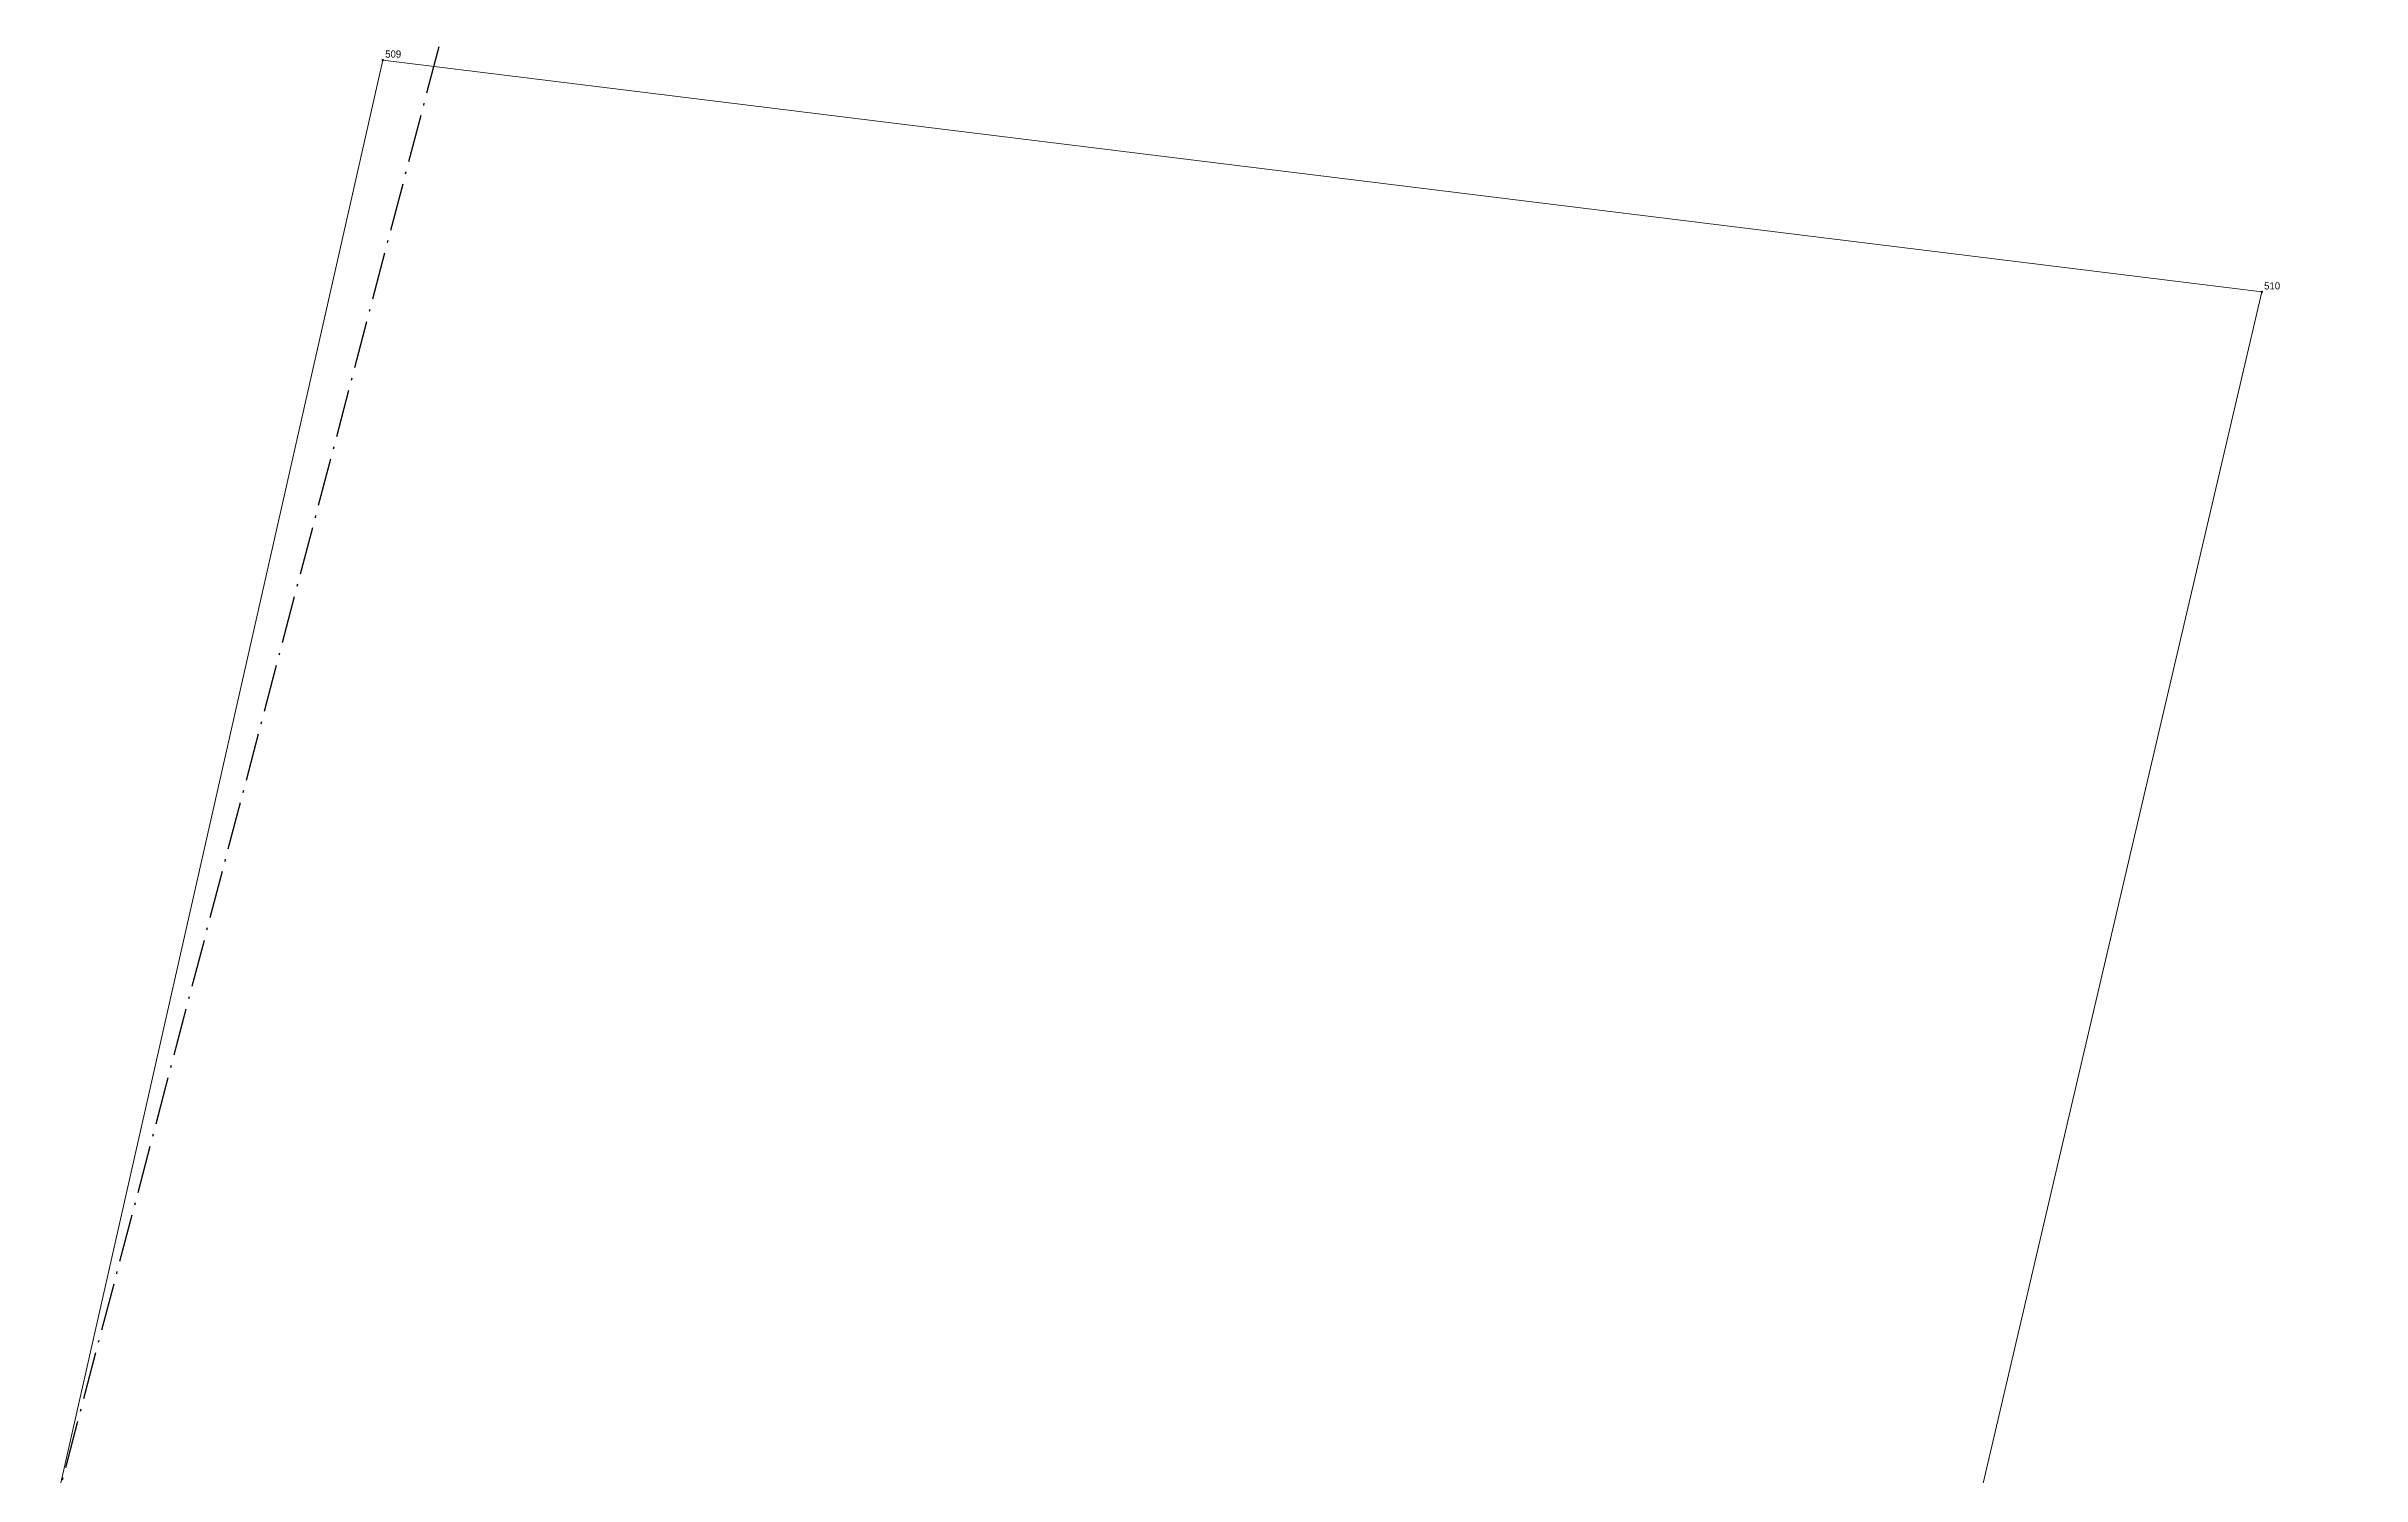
# Model space of a CAD drawing. Header units: metres. Extents: x 1851758 to 1852050, y 5187822 to 5188223.
# Drawn here: x 1851811 to 1851908, y 5188096 to 5188155.8 of the extents above; entities that cross this region are included whole.
import ezdxf
from ezdxf.enums import TextEntityAlignment as Align

# ---------------------------------------------------------------- set-up
doc = ezdxf.new("R2010")
doc.units = ezdxf.units.M
doc.header["$LTSCALE"] = 2.5
doc.header["$PDMODE"] = 35
doc.header["$PDSIZE"] = 0.03
doc.linetypes.add('L5', pattern=[1.15, 0.8, -0.175, 0, -0.175])
doc.layers.get('0').update_dxf_attribs({"linetype": 'CONTINUOUS', "lineweight": 30})
doc.layers.add('CLO_LEG', color=7, linetype='CONTINUOUS', lineweight=15)
doc.layers.add('PAR', color=11, linetype='L5', lineweight=30)
for name, color, linetype in [('N_COMP', 2, 'CONTINUOUS'), ('P_COMP_2016_04_18', 1, 'CONTINUOUS'), ('Z_COMP', 7, 'CONTINUOUS')]:
    doc.layers.add(name, color=color, linetype=linetype)
doc.styles.add('_ECRITURE', font='NEWSGOTN.TTF')
doc.styles.add('SIMPLEX', font='SIMPLEX.SHX', dxfattribs={"oblique": 27})

# ---------------------------------------------------------------- blocks, each defined once
blk = doc.blocks.new('P_COMP')
at = {"color": 0}
blk.add_point((0, 0), dxfattribs=at)
at = {"layer": 'N_COMP', "style": '_ECRITURE'}
blk.add_attdef('MAT', (0.1, 0.1), '', height=0.3, dxfattribs=at)
at = {"layer": 'Z_COMP', "style": 'SIMPLEX', "oblique": 27}
blk.add_attdef('ALT', text='', height=0.3, dxfattribs=at).set_placement((0.1, -0.1), align=Align.TOP_LEFT)

msp = doc.modelspace()

# ---------------------------------------------------------------- linework, layer by layer
at = {"layer": 'CLO_LEG', "flags": 128}
msp.add_lwpolyline([(1851881.753, 5188051.206), (1851903.822, 5188145.523), (1851825.127, 5188155.228), (1851811.202, 5188093.753), (1851876.384, 5188054.36)], dxfattribs=at)
at = {"layer": 'PAR', "flags": 128}
msp.add_lwpolyline([(1851922.412, 5188024.976), (1851969.41, 5188203.748), (1851967.545, 5188208.388), (1851966.674, 5188206.565), (1851845.076, 5188222.742), (1851811.033, 5188093.252)], dxfattribs=at)

# ---------------------------------------------------------------- block references
at = {"layer": 'P_COMP_2016_04_18'}
for p, values in [((1851825.127, 5188155.228), {'MAT': '509'}), ((1851903.822, 5188145.523), {'MAT': '510'})]:
    msp.add_blockref('P_COMP', p, dxfattribs=at).add_auto_attribs(values)

doc.saveas('drawing.dxf')
